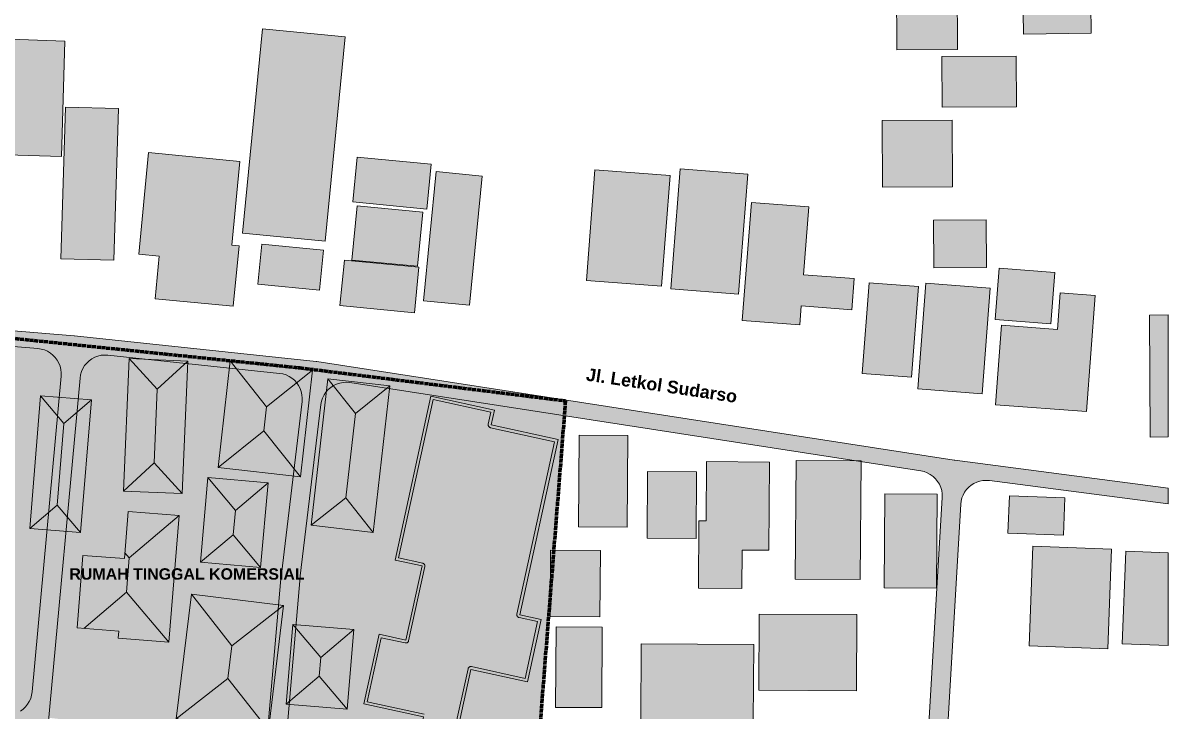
# Model space of a CAD drawing. Header units: metres. Extents: x 305909 to 307171, y 9156037 to 9156671.
# Drawn here: x 306959.1 to 307140, y 9156396.3 to 9156505.1 of the extents above; entities that cross this region are included whole.
import ezdxf
from ezdxf.enums import TextEntityAlignment as Align

# ---------------------------------------------------------------- set-up
doc = ezdxf.new("R2010")
doc.units = ezdxf.units.M
doc.linetypes.add('DASHED2', pattern=[0.762, 0.635, -0.127])
for name, color, linetype, lineweight, true_color in [('B-BANGUNAN_CAMPURAN', 7, 'Continuous', 13, 0xe2a0be), ('B-BAYANGAN', 7, 'Continuous', 0, 0x76786c), ('B-DELINEASI', 7, 'DASHED2', 70, 0xc800c8), ('J-PERKERASAN_JALAN', 7, 'Continuous', 9, 0x989896), ('K-BANGUNAN_LUAR_TAPAK', 7, 'Continuous', 9, 0xdedede), ('T-LABEL_JALAN', 7, 'Continuous', 0, 0x282828), ('T-LABEL_ZONA', 7, 'Continuous', 0, 0x3c3c3c), ('Z-C', 7, 'Continuous', 0, 0xf6e2ee), ('Z-R', 7, 'Continuous', 0, 0xfaf4e6)]:
    doc.layers.add(name, color=color, linetype=linetype, lineweight=lineweight, true_color=true_color)
doc.styles.add('ARIALB', font='arialbd.ttf')

msp = doc.modelspace()

# ---------------------------------------------------------------- hatches: boundary and pattern name
at = {"layer": 'B-BANGUNAN_CAMPURAN', "true_color": 0xc67a9c}
h = msp.add_hatch(color=233, dxfattribs=at)
h.dxf.hatch_style = 1
h.paths.add_polyline_path([(306975.86, 9156452.04), (306980.3, 9156447.21), (306979.8, 9156435.54), (306974.97, 9156431.11), (306974.97, 9156431.11), (306975.86, 9156452.04)])
at = {"layer": 'B-BANGUNAN_CAMPURAN', "true_color": 0xc5799b}
h = msp.add_hatch(color=233, dxfattribs=at)
h.dxf.hatch_style = 1
h.paths.add_polyline_path([(306980.3, 9156447.21), (306975.86, 9156452.04), (306985.13, 9156451.64), (306980.3, 9156447.21)])
at = {"layer": 'B-BANGUNAN_CAMPURAN', "true_color": 0x9d617b}
h = msp.add_hatch(color=235, dxfattribs=at)
h.dxf.hatch_style = 1
h.paths.add_polyline_path([(306979.8, 9156435.54), (306980.3, 9156447.21), (306985.13, 9156451.64), (306985.13, 9156451.64), (306984.23, 9156430.71), (306979.8, 9156435.54)])
at = {"layer": 'B-BANGUNAN_CAMPURAN', "true_color": 0xc87b9d}
h = msp.add_hatch(color=233, dxfattribs=at)
h.dxf.hatch_style = 1
h.paths.add_polyline_path([(306991.81, 9156451.67), (306991.81, 9156451.67), (306997.58, 9156444.43), (306997.14, 9156440.6), (306989.91, 9156434.84), (306991.81, 9156451.67)])
at = {"layer": 'B-BANGUNAN_CAMPURAN', "true_color": 0xc37899}
h = msp.add_hatch(color=233, dxfattribs=at)
h.dxf.hatch_style = 1
h.paths.add_polyline_path([(306997.58, 9156444.43), (306991.81, 9156451.67), (307004.81, 9156450.2), (307004.81, 9156450.2), (306997.58, 9156444.43)])
at = {"layer": 'B-BANGUNAN_CAMPURAN', "true_color": 0x9b607a}
h = msp.add_hatch(color=235, dxfattribs=at)
h.dxf.hatch_style = 1
h.paths.add_polyline_path([(306997.14, 9156440.6), (306997.58, 9156444.43), (307004.81, 9156450.2), (307002.91, 9156433.37), (306997.14, 9156440.6)])
at = {"layer": 'B-BANGUNAN_CAMPURAN', "true_color": 0xc87b9d}
h = msp.add_hatch(color=233, dxfattribs=at)
h.dxf.hatch_style = 1
h.paths.add_polyline_path([(307011.61, 9156443.38), (307010.09, 9156430.03), (307004.62, 9156425.69), (307007.27, 9156448.84), (307011.61, 9156443.38)])
at = {"layer": 'B-BANGUNAN_CAMPURAN', "true_color": 0xc37899}
h = msp.add_hatch(color=233, dxfattribs=at)
h.dxf.hatch_style = 1
h.paths.add_polyline_path([(307011.61, 9156443.38), (307007.27, 9156448.84), (307017.07, 9156447.72), (307011.61, 9156443.38)])
at = {"layer": 'B-BANGUNAN_CAMPURAN', "true_color": 0x9b607a}
h = msp.add_hatch(color=235, dxfattribs=at)
h.dxf.hatch_style = 1
h.paths.add_polyline_path([(307014.43, 9156424.57), (307010.09, 9156430.03), (307011.61, 9156443.38), (307017.07, 9156447.72), (307017.07, 9156447.72), (307014.43, 9156424.57)])
at = {"layer": 'B-BANGUNAN_CAMPURAN', "true_color": 0xc77b9d}
h = msp.add_hatch(color=233, dxfattribs=at)
h.dxf.hatch_style = 1
h.paths.add_polyline_path([(306965.54, 9156441.8), (306964.5, 9156428.88), (306960.15, 9156425.18), (306960.15, 9156425.18), (306961.84, 9156446.15), (306965.54, 9156441.8)])
at = {"layer": 'B-BANGUNAN_CAMPURAN', "true_color": 0xc4799a}
h = msp.add_hatch(color=233, dxfattribs=at)
h.dxf.hatch_style = 1
h.paths.add_polyline_path([(306965.54, 9156441.8), (306961.84, 9156446.15), (306961.84, 9156446.15), (306969.89, 9156445.5), (306965.54, 9156441.8)])
at = {"layer": 'B-BANGUNAN_CAMPURAN', "true_color": 0x9c607a}
h = msp.add_hatch(color=235, dxfattribs=at)
h.dxf.hatch_style = 1
h.paths.add_polyline_path([(306968.2, 9156424.53), (306964.5, 9156428.88), (306965.54, 9156441.8), (306969.89, 9156445.5), (306968.2, 9156424.53)])
at = {"layer": 'B-BANGUNAN_CAMPURAN', "true_color": 0xb26e8c}
h = msp.add_hatch(color=233, dxfattribs=at)
h.dxf.hatch_style = 1
h.paths.add_polyline_path([(307040.93, 9156410.81), (307038.77, 9156400.96), (307029.84, 9156402.92), (307027.62, 9156392.76), (307022.04, 9156393.98), (307022.35, 9156395.4), (307012.94, 9156397.46), (307015.35, 9156408.47), (307019.58, 9156407.54), (307022.14, 9156419.26), (307017.87, 9156420.19), (307023.54, 9156446.1), (307033.56, 9156443.91), (307033.04, 9156441.56), (307043.62, 9156439.24), (307037.56, 9156411.55), (307040.93, 9156410.81)])
at = {"layer": 'B-BANGUNAN_CAMPURAN', "true_color": 0xa0637e}
h = msp.add_hatch(color=225, dxfattribs=at)
h.dxf.hatch_style = 1
h.paths.add_polyline_path([(306997.14, 9156440.6), (307002.91, 9156433.37), (307002.91, 9156433.37), (306989.91, 9156434.84), (306997.14, 9156440.6)])
at = {"layer": 'B-BANGUNAN_CAMPURAN', "true_color": 0x9e627c}
h = msp.add_hatch(color=225, dxfattribs=at)
h.dxf.hatch_style = 1
h.paths.add_polyline_path([(306979.8, 9156435.54), (306984.23, 9156430.71), (306974.97, 9156431.11), (306979.8, 9156435.54)])
at = {"layer": 'B-BANGUNAN_CAMPURAN', "true_color": 0xc77b9d}
h = msp.add_hatch(color=233, dxfattribs=at)
h.dxf.hatch_style = 1
h.paths.add_polyline_path([(306988.3, 9156433.23), (306992.64, 9156428.04), (306992.3, 9156424.19), (306987.11, 9156419.85), (306988.3, 9156433.23)])
at = {"layer": 'B-BANGUNAN_CAMPURAN', "true_color": 0xc4799a}
h = msp.add_hatch(color=233, dxfattribs=at)
h.dxf.hatch_style = 1
h.paths.add_polyline_path([(306992.64, 9156428.04), (306988.3, 9156433.23), (306997.83, 9156432.38), (306997.83, 9156432.38), (306992.64, 9156428.04)])
at = {"layer": 'B-BANGUNAN_CAMPURAN', "true_color": 0x9c607a}
h = msp.add_hatch(color=235, dxfattribs=at)
h.dxf.hatch_style = 1
h.paths.add_polyline_path([(306992.3, 9156424.19), (306992.64, 9156428.04), (306997.83, 9156432.38), (306996.64, 9156419), (306992.3, 9156424.19)])
at = {"layer": 'B-BANGUNAN_CAMPURAN', "true_color": 0x9f627d}
h = msp.add_hatch(color=225, dxfattribs=at)
h.dxf.hatch_style = 1
h.paths.add_polyline_path([(306964.5, 9156428.88), (306968.2, 9156424.53), (306960.15, 9156425.18), (306964.5, 9156428.88)])
at = {"layer": 'B-BANGUNAN_CAMPURAN', "true_color": 0xa0637e}
h = msp.add_hatch(color=225, dxfattribs=at)
h.dxf.hatch_style = 1
h.paths.add_polyline_path([(307010.09, 9156430.03), (307014.43, 9156424.57), (307004.62, 9156425.69), (307004.62, 9156425.69), (307010.09, 9156430.03)])
at = {"layer": 'B-BANGUNAN_CAMPURAN', "true_color": 0xc67a9c}
h = msp.add_hatch(color=233, dxfattribs=at)
h.dxf.hatch_style = 1
h.paths.add_polyline_path([(306975.87, 9156420.53), (306975.2, 9156421.32), (306975.72, 9156427.88), (306983.74, 9156427.25), (306983.74, 9156427.25), (306975.87, 9156420.53)])
at = {"layer": 'B-BANGUNAN_CAMPURAN', "true_color": 0xa2647f}
h = msp.add_hatch(color=225, dxfattribs=at)
h.dxf.hatch_style = 1
h.paths.add_polyline_path([(306975.44, 9156415.11), (306975.87, 9156420.53), (306983.74, 9156427.25), (306982.15, 9156407.24), (306982.15, 9156407.24), (306975.44, 9156415.11)])
at = {"layer": 'B-BANGUNAN_CAMPURAN', "true_color": 0x9f627d}
h = msp.add_hatch(color=225, dxfattribs=at)
h.dxf.hatch_style = 1
h.paths.add_polyline_path([(306992.3, 9156424.19), (306996.64, 9156419), (306996.64, 9156419), (306987.11, 9156419.85), (306992.3, 9156424.19)])
at = {"layer": 'B-BANGUNAN_CAMPURAN', "true_color": 0xca7d9f}
h = msp.add_hatch(color=233, dxfattribs=at)
h.dxf.hatch_style = 1
h.paths.add_polyline_path([(306968.57, 9156420.94), (306975.13, 9156420.42), (306975.2, 9156421.32), (306975.87, 9156420.53), (306975.44, 9156415.11), (306968.72, 9156409.38), (306967.65, 9156409.47), (306968.57, 9156420.94)])
at = {"layer": 'B-BANGUNAN_CAMPURAN', "true_color": 0xa26480}
h = msp.add_hatch(color=225, dxfattribs=at)
h.dxf.hatch_style = 1
h.paths.add_polyline_path([(306975.44, 9156415.11), (306982.15, 9156407.24), (306974.14, 9156407.88), (306974.22, 9156408.94), (306968.72, 9156409.38), (306975.44, 9156415.11)])
at = {"layer": 'B-BANGUNAN_CAMPURAN', "true_color": 0xc87b9d}
h = msp.add_hatch(color=233, dxfattribs=at)
h.dxf.hatch_style = 1
h.paths.add_polyline_path([(306992.09, 9156406.64), (306991.47, 9156401.48), (306983.31, 9156395.08), (306985.69, 9156414.79), (306992.09, 9156406.64)])
at = {"layer": 'B-BANGUNAN_CAMPURAN', "true_color": 0xc37899}
h = msp.add_hatch(color=233, dxfattribs=at)
h.dxf.hatch_style = 1
h.paths.add_polyline_path([(306992.09, 9156406.64), (306985.69, 9156414.79), (307000.25, 9156413.04), (306992.09, 9156406.64)])
at = {"layer": 'B-BANGUNAN_CAMPURAN', "true_color": 0x9b607a}
h = msp.add_hatch(color=235, dxfattribs=at)
h.dxf.hatch_style = 1
h.paths.add_polyline_path([(306997.87, 9156393.32), (306997.87, 9156393.32), (306991.47, 9156401.48), (306992.09, 9156406.64), (307000.25, 9156413.04), (306997.87, 9156393.32)])
at = {"layer": 'B-BANGUNAN_CAMPURAN', "true_color": 0xc77b9d}
h = msp.add_hatch(color=233, dxfattribs=at)
h.dxf.hatch_style = 1
h.paths.add_polyline_path([(307001.7, 9156410.03), (307006.13, 9156404.81), (307005.89, 9156401.86), (307000.67, 9156397.43), (307000.67, 9156397.43), (307001.7, 9156410.03)])
at = {"layer": 'B-BANGUNAN_CAMPURAN', "true_color": 0xc4799a}
h = msp.add_hatch(color=233, dxfattribs=at)
h.dxf.hatch_style = 1
h.paths.add_polyline_path([(307006.13, 9156404.81), (307001.7, 9156410.03), (307011.36, 9156409.24), (307006.13, 9156404.81)])
at = {"layer": 'B-BANGUNAN_CAMPURAN', "true_color": 0x9c607a}
h = msp.add_hatch(color=235, dxfattribs=at)
h.dxf.hatch_style = 1
h.paths.add_polyline_path([(307005.89, 9156401.86), (307006.13, 9156404.81), (307011.36, 9156409.24), (307010.32, 9156396.63), (307005.89, 9156401.86)])
at = {"layer": 'B-BANGUNAN_CAMPURAN', "true_color": 0xa0637e}
h = msp.add_hatch(color=225, dxfattribs=at)
h.dxf.hatch_style = 1
h.paths.add_polyline_path([(306991.47, 9156401.48), (306997.87, 9156393.32), (306983.31, 9156395.08), (306983.31, 9156395.08), (306991.47, 9156401.48)])
at = {"layer": 'B-BANGUNAN_CAMPURAN', "true_color": 0x9f627d}
h = msp.add_hatch(color=225, dxfattribs=at)
h.dxf.hatch_style = 1
h.paths.add_polyline_path([(307005.89, 9156401.86), (307010.32, 9156396.63), (307010.32, 9156396.63), (307000.67, 9156397.43), (307005.89, 9156401.86)])
at = {"layer": 'B-BAYANGAN', "true_color": 0x76786c}
h = msp.add_hatch(color=8, dxfattribs=at)
h.dxf.hatch_style = 1
h.paths.add_polyline_path([(306986.03, 9156450.74), (306985.13, 9156429.81), (306975.87, 9156430.21), (306976.76, 9156451.14), (306986.03, 9156450.74)])
h = msp.add_hatch(color=8, dxfattribs=at)
h.dxf.hatch_style = 1
h.paths.add_polyline_path([(307005.71, 9156449.3), (307003.81, 9156432.47), (306990.81, 9156433.94), (306992.71, 9156450.77), (307005.71, 9156449.3)])
h = msp.add_hatch(color=8, dxfattribs=at)
h.dxf.hatch_style = 1
h.paths.add_polyline_path([(307017.97, 9156446.82), (307015.33, 9156423.67), (307005.52, 9156424.79), (307008.17, 9156447.94), (307017.97, 9156446.82)])
h = msp.add_hatch(color=8, dxfattribs=at)
h.dxf.hatch_style = 1
h.paths.add_polyline_path([(306970.79, 9156444.6), (306969.1, 9156423.63), (306961.05, 9156424.28), (306962.74, 9156445.25), (306970.79, 9156444.6)])
h = msp.add_hatch(color=8, dxfattribs=at)
h.dxf.hatch_style = 1
h.paths.add_polyline_path([(307041.83, 9156409.91), (307039.67, 9156400.06), (307030.74, 9156402.02), (307028.52, 9156391.86), (307022.94, 9156393.08), (307023.25, 9156394.5), (307013.84, 9156396.56), (307016.25, 9156407.57), (307020.48, 9156406.64), (307023.04, 9156418.36), (307018.77, 9156419.29), (307024.44, 9156445.2), (307034.46, 9156443.01), (307033.94, 9156440.66), (307044.52, 9156438.34), (307038.46, 9156410.65), (307041.83, 9156409.91)])
h = msp.add_hatch(color=8, dxfattribs=at)
h.dxf.hatch_style = 1
h.paths.add_polyline_path([(306998.73, 9156431.48), (306997.54, 9156418.1), (306988.01, 9156418.95), (306989.2, 9156432.33), (306998.73, 9156431.48)])
h = msp.add_hatch(color=8, dxfattribs=at)
h.dxf.hatch_style = 1
h.paths.add_polyline_path([(306984.64, 9156426.35), (306983.05, 9156406.34), (306975.04, 9156406.98), (306975.12, 9156408.04), (306968.55, 9156408.57), (306969.47, 9156420.04), (306976.03, 9156419.52), (306976.62, 9156426.98), (306984.64, 9156426.35)])
h = msp.add_hatch(color=8, dxfattribs=at)
h.dxf.hatch_style = 1
h.paths.add_polyline_path([(307001.15, 9156412.14), (306998.77, 9156392.42), (306984.21, 9156394.18), (306986.59, 9156413.89), (307001.15, 9156412.14)])
h = msp.add_hatch(color=8, dxfattribs=at)
h.dxf.hatch_style = 1
h.paths.add_polyline_path([(307012.26, 9156408.34), (307011.22, 9156395.73), (307001.57, 9156396.53), (307002.6, 9156409.13), (307012.26, 9156408.34)])
at = {"layer": 'J-PERKERASAN_JALAN', "true_color": 0x989896}
h = msp.add_hatch(color=252, dxfattribs=at)
h.dxf.hatch_style = 1
h.paths.add_polyline_path([(306891.36, 9156465.17), (306891.44, 9156464.68), (306891.59, 9156464.19), (306891.79, 9156463.74), (306892.05, 9156463.31), (306892.36, 9156462.91), (306892.72, 9156462.56), (306893.13, 9156462.26), (306893.56, 9156462.01), (306894.02, 9156461.81), (306894.51, 9156461.68), (306895.01, 9156461.6), (306967.19, 9156455.66), (306967.2, 9156455.66), (306967.25, 9156455.66), (306982.13, 9156454.07), (306982.13, 9156451.56), (306972.51, 9156452.58), (306971.98, 9156452.6), (306971.46, 9156452.56), (306970.94, 9156452.44), (306970.45, 9156452.25), (306969.98, 9156452.01), (306969.55, 9156451.7), (306969.17, 9156451.34), (306968.83, 9156450.93), (306968.55, 9156450.48), (306968.34, 9156450), (306968.19, 9156449.49), (306968.1, 9156448.97), (306963.02, 9156393.62), (306959.99, 9156362.59), (306959.97, 9156362.05), (306960.03, 9156361.51), (306960.16, 9156360.98), (306960.36, 9156360.48), (306960.62, 9156360.01), (306960.95, 9156359.58), (306961.33, 9156359.19), (306961.77, 9156358.86), (306962.24, 9156358.6), (306962.74, 9156358.4), (306963.27, 9156358.26), (306963.81, 9156358.21), (306982.13, 9156357.48), (306982.13, 9156354.48), (306963.38, 9156355.22), (306962.85, 9156355.21), (306962.33, 9156355.13), (306961.83, 9156354.98), (306961.35, 9156354.76), (306960.91, 9156354.49), (306960.5, 9156354.16), (306960.14, 9156353.78), (306959.83, 9156353.35), (306959.58, 9156352.89), (306959.4, 9156352.4), (306959.27, 9156351.89), (306959.22, 9156351.37), (306957.69, 9156309.89), (306957.69, 9156309.57), (306959.72, 9156261.68), (306959.72, 9156261.58), (306959.71, 9156261.4), (306959.69, 9156261.25), (306959.65, 9156261.1), (306959.59, 9156260.96), (306959.52, 9156260.82), (306959.42, 9156260.67), (306959.36, 9156260.59), (306958.76, 9156259.84), (306958.7, 9156259.77), (306958.59, 9156259.65), (306958.48, 9156259.56), (306958.37, 9156259.48), (306958.22, 9156259.4), (306958.14, 9156259.36), (306957.21, 9156258.94), (306957.12, 9156258.9), (306956.96, 9156258.85), (306956.82, 9156258.82), (306956.65, 9156258.79), (306956.55, 9156258.79), (306936.77, 9156258.19), (306936.24, 9156258.14), (306935.72, 9156258.02), (306935.23, 9156257.83), (306934.76, 9156257.58), (306934.33, 9156257.27), (306933.95, 9156256.9), (306933.61, 9156256.49), (306933.34, 9156256.04), (306933.13, 9156255.55), (306932.98, 9156255.04), (306932.9, 9156254.52), (306932.89, 9156253.99), (306935.22, 9156209.04), (306935.28, 9156208.54), (306935.4, 9156208.05), (306935.58, 9156207.58), (306935.82, 9156207.13), (306936.11, 9156206.72), (306936.46, 9156206.35), (306936.84, 9156206.03), (306937.27, 9156205.75), (306937.72, 9156205.54), (306938.2, 9156205.38), (306938.7, 9156205.28), (306939.2, 9156205.25), (306939.7, 9156205.28), (306954.99, 9156207.14), (306955.01, 9156207.15), (306967.83, 9156208.52), (306967.93, 9156208.53), (306974.74, 9156209.43), (306974.81, 9156209.44), (306974.84, 9156209.44), (306974.9, 9156209.45), (306981.98, 9156209.92), (306982.02, 9156209.92), (306982.04, 9156209.92), (306982.09, 9156209.92), (306982.13, 9156209.92), (306982.13, 9156206.92), (306982.08, 9156206.92), (306975.25, 9156206.46), (306974.99, 9156206.44), (306968.26, 9156205.55), (306968.25, 9156205.55), (306968.2, 9156205.54), (306955.38, 9156204.17), (306955.33, 9156204.16), (306934.27, 9156201.59), (306934.19, 9156201.58), (306908.98, 9156197.96), (306908.91, 9156197.95), (306908.87, 9156197.95), (306908.81, 9156197.94), (306880.13, 9156195.85), (306879.61, 9156195.78), (306879.11, 9156195.64), (306878.64, 9156195.44), (306878.19, 9156195.18), (306877.78, 9156194.86), (306877.41, 9156194.5), (306877.1, 9156194.08), (306876.84, 9156193.64), (306876.64, 9156193.16), (306876.5, 9156192.66), (306876.43, 9156192.14), (306876.75, 9156196.67), (306876.76, 9156196.86), (306876.81, 9156202.95), (306876.84, 9156202.44), (306876.93, 9156201.94), (306877.09, 9156201.46), (306877.3, 9156201), (306877.57, 9156200.57), (306877.9, 9156200.18), (306878.27, 9156199.83), (306878.68, 9156199.53), (306879.13, 9156199.29), (306879.6, 9156199.11), (306880.09, 9156198.98), (306880.6, 9156198.92), (306881.1, 9156198.93), (306908.43, 9156200.92), (306908.71, 9156200.95), (306928.85, 9156203.84), (306929.37, 9156203.95), (306929.88, 9156204.14), (306930.35, 9156204.38), (306930.79, 9156204.69), (306931.19, 9156205.06), (306931.53, 9156205.47), (306931.81, 9156205.93), (306932.03, 9156206.42), (306932.18, 9156206.94), (306932.26, 9156207.47), (306932.27, 9156208.01), (306929.73, 9156257.04), (306929.73, 9156257.14), (306929.74, 9156257.32), (306929.76, 9156257.47), (306929.8, 9156257.62), (306929.86, 9156257.76), (306929.92, 9156257.9), (306930.02, 9156258.05), (306930.08, 9156258.13), (306931.56, 9156260.01), (306931.62, 9156260.08), (306931.74, 9156260.21), (306931.85, 9156260.31), (306931.98, 9156260.39), (306932.11, 9156260.46), (306932.25, 9156260.52), (306932.41, 9156260.58), (306932.51, 9156260.6), (306934.98, 9156261.11), (306935.06, 9156261.13), (306935.23, 9156261.15), (306935.32, 9156261.15), (306952.67, 9156261.67), (306953.19, 9156261.72), (306953.7, 9156261.84), (306954.2, 9156262.03), (306954.66, 9156262.28), (306955.09, 9156262.58), (306955.47, 9156262.95), (306955.81, 9156263.35), (306956.08, 9156263.8), (306956.3, 9156264.29), (306956.45, 9156264.79), (306956.53, 9156265.31), (306956.54, 9156265.84), (306954.69, 9156309.62), (306954.69, 9156309.7), (306954.69, 9156309.74), (306954.69, 9156309.82), (306956.42, 9156356.96), (306956.43, 9156357.02), (306956.43, 9156357.05), (306956.43, 9156357.11), (306959.49, 9156388.38), (306959.51, 9156388.9), (306959.46, 9156389.43), (306959.34, 9156389.94), (306959.15, 9156390.43), (306958.9, 9156390.89), (306958.59, 9156391.32), (306958.23, 9156391.7), (306957.82, 9156392.03), (306957.38, 9156392.31), (306956.9, 9156392.52), (306956.39, 9156392.67), (306955.87, 9156392.75), (306888.34, 9156398.82), (306887.81, 9156398.84), (306887.28, 9156398.78), (306886.76, 9156398.65), (306886.27, 9156398.45), (306885.8, 9156398.2), (306885.38, 9156397.88), (306885, 9156397.51), (306884.67, 9156397.09), (306884.4, 9156396.63), (306884.2, 9156396.14), (306884.06, 9156395.63), (306883.99, 9156395.1), (306884.35, 9156400.69), (306884.99, 9156406.25), (306884.96, 9156405.72), (306885.01, 9156405.19), (306885.12, 9156404.67), (306885.31, 9156404.17), (306885.55, 9156403.7), (306885.86, 9156403.27), (306886.22, 9156402.88), (306886.64, 9156402.54), (306887.09, 9156402.26), (306887.57, 9156402.05), (306888.08, 9156401.89), (306888.61, 9156401.81), (306956.19, 9156395.73), (306956.72, 9156395.72), (306957.24, 9156395.78), (306957.74, 9156395.9), (306958.23, 9156396.09), (306958.69, 9156396.34), (306959.11, 9156396.65), (306959.49, 9156397.01), (306959.82, 9156397.41), (306960.09, 9156397.86), (306960.31, 9156398.34), (306960.45, 9156398.84), (306960.54, 9156399.35), (306965.12, 9156449.27), (306965.13, 9156449.8), (306965.08, 9156450.32), (306964.95, 9156450.83), (306964.76, 9156451.32), (306964.51, 9156451.79), (306964.2, 9156452.21), (306963.83, 9156452.59), (306963.42, 9156452.92), (306962.97, 9156453.19), (306962.49, 9156453.4), (306961.98, 9156453.55), (306961.46, 9156453.62), (306894.95, 9156459.1), (306894.43, 9156459.11), (306893.93, 9156459.05), (306893.43, 9156458.93), (306892.95, 9156458.75), (306892.5, 9156458.51), (306892.08, 9156458.21), (306891.71, 9156457.86), (306891.38, 9156457.46), (306891.11, 9156457.03), (306890.89, 9156456.56), (306890.74, 9156456.07), (306890.64, 9156455.57), (306891.22, 9156460.57), (306891.24, 9156460.85), (306891.34, 9156465.67), (306891.36, 9156465.17)])
h = msp.add_hatch(color=252, dxfattribs=at)
h.dxf.hatch_style = 1
h.paths.add_polyline_path([(306982.13, 9156454.07), (307005.41, 9156451.6), (307005.46, 9156451.6), (307005.47, 9156451.59), (307005.52, 9156451.59), (307106.21, 9156436), (307106.31, 9156435.99), (307140, 9156431.58), (307140, 9156429.06), (307111.76, 9156432.76), (307111.26, 9156432.79), (307110.75, 9156432.76), (307110.26, 9156432.67), (307109.78, 9156432.51), (307109.32, 9156432.3), (307108.89, 9156432.03), (307108.5, 9156431.71), (307108.16, 9156431.34), (307107.86, 9156430.93), (307107.62, 9156430.48), (307107.44, 9156430.01), (307107.31, 9156429.53), (307107.25, 9156429.02), (307104.47, 9156381.57), (307104.48, 9156381.05), (307104.55, 9156380.54), (307104.69, 9156380.04), (307104.89, 9156379.56), (307105.15, 9156379.11), (307105.47, 9156378.69), (307105.84, 9156378.33), (307106.25, 9156378.01), (307106.7, 9156377.75), (307107.19, 9156377.55), (307107.69, 9156377.42), (307108.2, 9156377.35), (307108.73, 9156377.35), (307109.32, 9156377.39), (307109.43, 9156377.39), (307109.46, 9156377.39), (307109.57, 9156377.39), (307134.9, 9156376.15), (307140, 9156375.9), (307140, 9156373.4), (307134.79, 9156373.65), (307134.78, 9156373.65), (307110.35, 9156374.85), (307109.84, 9156374.84), (307109.34, 9156374.77), (307108.85, 9156374.64), (307108.39, 9156374.44), (307107.95, 9156374.19), (307107.22, 9156373.71), (307107.14, 9156373.66), (307107.12, 9156373.65), (307107.03, 9156373.6), (307106.79, 9156373.47), (307106.72, 9156373.44), (307106.59, 9156373.38), (307106.48, 9156373.35), (307106.33, 9156373.32), (307106.26, 9156373.31), (307106.02, 9156373.29), (307105.94, 9156373.28), (307105.75, 9156373.28), (307105.66, 9156373.29), (307103.38, 9156373.52), (307103.31, 9156373.53), (307103.18, 9156373.56), (307103.07, 9156373.59), (307102.96, 9156373.63), (307102.84, 9156373.69), (307102.78, 9156373.73), (307102.39, 9156373.97), (307102.32, 9156374.01), (307102.21, 9156374.1), (307102.12, 9156374.17), (307102.04, 9156374.26), (307101.96, 9156374.37), (307101.92, 9156374.44), (307101.75, 9156374.7), (307101.71, 9156374.77), (307101.65, 9156374.89), (307101.6, 9156375.03), (307101.58, 9156375.1), (307101.5, 9156375.36), (307101.48, 9156375.47), (307101.27, 9156376.05), (307101.17, 9156376.3), (307101.17, 9156376.42), (307104.31, 9156430.11), (307104.3, 9156430.64), (307104.23, 9156431.17), (307104.08, 9156431.69), (307103.87, 9156432.18), (307103.59, 9156432.64), (307103.25, 9156433.06), (307102.86, 9156433.42), (307102.43, 9156433.74), (307101.95, 9156433.99), (307101.45, 9156434.18), (307100.93, 9156434.29), (307010.73, 9156448.25), (307010.2, 9156448.3), (307009.66, 9156448.27), (307009.14, 9156448.18), (307008.63, 9156448.01), (307008.15, 9156447.78), (307007.7, 9156447.49), (307007.3, 9156447.13), (307006.94, 9156446.73), (307006.65, 9156446.29), (307006.41, 9156445.81), (307006.25, 9156445.3), (307006.15, 9156444.77), (307002.9, 9156417.68), (307002.88, 9156417.55), (307000.65, 9156391.77), (307000.64, 9156391.3), (307000.66, 9156390.7), (307000.71, 9156390.22), (307000.81, 9156389.75), (307000.96, 9156389.21), (307001.15, 9156388.68), (307002.87, 9156384.78), (307002.9, 9156384.7), (307002.95, 9156384.54), (307002.98, 9156384.41), (307003.01, 9156384.25), (307003.01, 9156384.16), (307003.25, 9156379.09), (307003.25, 9156379.02), (307003.25, 9156378.79), (307003.25, 9156378.72), (307002.59, 9156355.22), (307002.59, 9156355.18), (307002.48, 9156348.44), (307002.5, 9156347.93), (307002.59, 9156347.42), (307002.75, 9156346.93), (307002.96, 9156346.46), (307003.24, 9156346.02), (307003.57, 9156345.62), (307003.95, 9156345.27), (307004.37, 9156344.97), (307004.83, 9156344.73), (307005.31, 9156344.55), (307005.81, 9156344.43), (307006.33, 9156344.38), (307016.31, 9156344.01), (307016.44, 9156344), (307016.44, 9156343.88), (307016.34, 9156341.14), (307016.33, 9156341.02), (307016.21, 9156341.01), (307006.43, 9156341.37), (307005.91, 9156341.36), (307005.38, 9156341.27), (307004.88, 9156341.12), (307004.39, 9156340.9), (307003.94, 9156340.62), (307003.54, 9156340.28), (307003.18, 9156339.89), (307002.87, 9156339.46), (307002.63, 9156338.99), (307002.45, 9156338.49), (307002.33, 9156337.97), (307002.29, 9156337.44), (307002.15, 9156329.47), (307002.15, 9156329.39), (307002.2, 9156307.18), (307002.2, 9156307.16), (307002.2, 9156307.12), (307002.14, 9156304.4), (307002.14, 9156304.32), (307002.13, 9156304.17), (307002.11, 9156304.09), (307001.77, 9156302.11), (306994.18, 9156259.57), (306994.12, 9156259.04), (306993.94, 9156255.01), (306993.97, 9156254.36), (306994.52, 9156249.7), (306994.54, 9156249.53), (306998.25, 9156226.6), (306998.36, 9156226.11), (306998.53, 9156225.63), (306998.76, 9156225.18), (306999.05, 9156224.77), (306999.38, 9156224.39), (306999.76, 9156224.06), (307000.18, 9156223.78), (307000.63, 9156223.55), (307001.1, 9156223.39), (307001.6, 9156223.28), (307002.1, 9156223.24), (307002.6, 9156223.25), (307088.03, 9156231.98), (307088.16, 9156231.99), (307090.36, 9156232.29), (307090.5, 9156232.31), (307092.02, 9156232.57), (307092.54, 9156232.69), (307093.05, 9156232.89), (307103.09, 9156237.59), (307103.21, 9156237.64), (307103.27, 9156237.66), (307103.39, 9156237.7), (307106.69, 9156238.77), (307106.78, 9156238.79), (307106.96, 9156238.83), (307107.05, 9156238.85), (307110.82, 9156239.32), (307110.86, 9156239.32), (307110.89, 9156239.32), (307110.93, 9156239.33), (307140, 9156241.75), (307140, 9156238.74), (307111.27, 9156236.35), (307111.1, 9156236.33), (307107.89, 9156235.93), (307107.16, 9156235.77), (307104.58, 9156234.93), (307104.11, 9156234.75), (307093.68, 9156229.87), (307093.6, 9156229.84), (307093.45, 9156229.78), (307093.3, 9156229.74), (307093.21, 9156229.72), (307090.92, 9156229.34), (307090.89, 9156229.33), (307090.87, 9156229.33), (307090.84, 9156229.33), (307088.49, 9156229.01), (307088.46, 9156229.01), (307088.44, 9156229.01), (307088.41, 9156229), (307003.27, 9156220.31), (307002.75, 9156220.22), (307002.25, 9156220.06), (307001.77, 9156219.84), (307001.33, 9156219.56), (307000.92, 9156219.23), (307000.57, 9156218.84), (307000.26, 9156218.41), (307000.02, 9156217.94), (306999.84, 9156217.45), (306999.73, 9156216.93), (306999.68, 9156216.41), (306999.7, 9156215.88), (306999.9, 9156214.17), (306999.98, 9156213.67), (307000.14, 9156213.19), (307000.35, 9156212.73), (307000.61, 9156212.3), (307000.93, 9156211.9), (307001.3, 9156211.55), (307001.71, 9156211.25), (307002.15, 9156211.01), (307002.62, 9156210.82), (307003.11, 9156210.69), (307003.62, 9156210.63), (307004.12, 9156210.63), (307011.62, 9156211.1), (307011.66, 9156211.1), (307031.53, 9156212.6), (307031.68, 9156212.61), (307077.24, 9156217.71), (307077.3, 9156217.72), (307100.8, 9156220.74), (307100.92, 9156220.75), (307100.94, 9156220.62), (307101.29, 9156217.91), (307101.3, 9156217.79), (307101.18, 9156217.76), (307077.65, 9156214.74), (307077.63, 9156214.74), (307031.93, 9156209.62), (307031.89, 9156209.62), (307031.87, 9156209.62), (307031.84, 9156209.61), (307011.86, 9156208.11), (307011.85, 9156208.11), (306999.17, 9156207.31), (306998.94, 9156207.3), (306982.25, 9156206.92), (306982.13, 9156206.92), (306982.13, 9156209.92), (306992.94, 9156210.16), (306993.45, 9156210.21), (306993.95, 9156210.32), (306994.43, 9156210.49), (306994.89, 9156210.72), (306995.31, 9156211), (306995.69, 9156211.34), (306996.03, 9156211.73), (306996.31, 9156212.15), (306996.54, 9156212.61), (306996.71, 9156213.09), (306996.81, 9156213.59), (306996.85, 9156214.1), (306996.83, 9156214.61), (306996.12, 9156220.94), (306996.09, 9156221.13), (306991.57, 9156249.15), (306991.56, 9156249.19), (306991.56, 9156249.21), (306991.55, 9156249.25), (306990.94, 9156254.41), (306990.93, 9156254.49), (306990.93, 9156254.65), (306990.93, 9156254.73), (306991.14, 9156259.47), (306991.15, 9156259.6), (306991.15, 9156259.67), (306991.17, 9156259.8), (306998.81, 9156302.62), (306998.81, 9156302.63), (306999.09, 9156304.23), (306999.15, 9156304.84), (306999.2, 9156307.13), (306999.2, 9156307.22), (306999.15, 9156329.42), (306999.15, 9156329.45), (306999.38, 9156343.1), (306999.5, 9156349.88), (306999.47, 9156350.4), (306999.38, 9156350.9), (306999.23, 9156351.4), (306999.01, 9156351.86), (306998.74, 9156352.3), (306998.41, 9156352.7), (306998.03, 9156353.05), (306997.61, 9156353.35), (306997.15, 9156353.59), (306996.67, 9156353.77), (306996.17, 9156353.89), (306995.66, 9156353.95), (306982.13, 9156354.48), (306982.13, 9156357.48), (306995.59, 9156356.95), (306996.12, 9156356.96), (306996.64, 9156357.05), (306997.14, 9156357.2), (306997.62, 9156357.41), (306998.07, 9156357.69), (306998.48, 9156358.03), (306998.84, 9156358.41), (306999.15, 9156358.84), (306999.39, 9156359.3), (306999.58, 9156359.8), (306999.7, 9156360.31), (306999.75, 9156360.84), (307000.25, 9156378.73), (307000.25, 9156379.03), (307000.06, 9156383.04), (307000.01, 9156383.53), (306999.9, 9156384.01), (306999.73, 9156384.47), (306998.28, 9156387.76), (306998.22, 9156387.89), (306998.2, 9156387.96), (306998.16, 9156388.09), (306997.75, 9156389.52), (306997.73, 9156389.64), (306997.69, 9156389.88), (306997.68, 9156390), (306997.63, 9156391.47), (306997.63, 9156391.59), (306997.64, 9156391.65), (306997.64, 9156391.77), (306999.9, 9156417.88), (306999.91, 9156417.91), (306999.91, 9156417.93), (306999.91, 9156417.96), (307003.18, 9156445.25), (307003.21, 9156445.77), (307003.17, 9156446.3), (307003.06, 9156446.82), (307002.88, 9156447.31), (307002.64, 9156447.78), (307002.34, 9156448.22), (307001.98, 9156448.61), (307001.58, 9156448.95), (307001.13, 9156449.23), (307000.66, 9156449.45), (307000.15, 9156449.61), (306999.63, 9156449.7), (306982.13, 9156451.56), (306982.13, 9156454.07)])
at = {"layer": 'K-BANGUNAN_LUAR_TAPAK', "true_color": 0xe8e8e6}
h = msp.add_hatch(color=254, dxfattribs=at)
h.dxf.hatch_style = 1
h.paths.add_polyline_path([(307127.68, 9156517.12), (307127.87, 9156503.49), (307117.13, 9156503.33), (307116.93, 9156516.98), (307127.68, 9156517.12)])
h = msp.add_hatch(color=254, dxfattribs=at)
h.dxf.hatch_style = 1
h.paths.add_polyline_path([(307106.67, 9156511.07), (307106.71, 9156500.9), (307097.16, 9156500.86), (307097.11, 9156511.02), (307106.67, 9156511.07)])
h = msp.add_hatch(color=254, dxfattribs=at)
h.dxf.hatch_style = 1
h.paths.add_polyline_path([(307009.98, 9156502.87), (307006.81, 9156470.61), (306993.77, 9156471.87), (306996.93, 9156504.13), (307009.98, 9156502.87)])
h = msp.add_hatch(color=254, dxfattribs=at)
h.dxf.hatch_style = 1
h.paths.add_polyline_path([(306965.71, 9156502.23), (306965.16, 9156484), (306956.54, 9156484.26), (306957.09, 9156502.5), (306965.71, 9156502.23)])
h = msp.add_hatch(color=254, dxfattribs=at)
h.dxf.hatch_style = 1
h.paths.add_polyline_path([(307115.98, 9156499.82), (307116.03, 9156491.83), (307104.3, 9156491.77), (307104.25, 9156499.76), (307115.98, 9156499.82)])
h = msp.add_hatch(color=254, dxfattribs=at)
h.dxf.hatch_style = 1
h.paths.add_polyline_path([(306974.16, 9156491.55), (306973.43, 9156467.57), (306965.06, 9156467.82), (306965.79, 9156491.79), (306974.16, 9156491.55)])
h = msp.add_hatch(color=254, dxfattribs=at)
h.dxf.hatch_style = 1
h.paths.add_polyline_path([(307105.89, 9156489.73), (307105.95, 9156479.19), (307094.89, 9156479.13), (307094.84, 9156489.67), (307105.89, 9156489.73)])
h = msp.add_hatch(color=254, dxfattribs=at)
h.dxf.hatch_style = 1
h.paths.add_polyline_path([(306993.35, 9156483.2), (306992.06, 9156469.99), (306993.22, 9156469.87), (306992.29, 9156460.3), (306979.95, 9156461.49), (306980.61, 9156468.24), (306977.37, 9156468.56), (306978.94, 9156484.6), (306993.35, 9156483.2)])
h = msp.add_hatch(color=254, dxfattribs=at)
h.dxf.hatch_style = 1
h.paths.add_polyline_path([(307023.58, 9156482.75), (307022.88, 9156475.66), (307011.18, 9156476.79), (307011.88, 9156483.88), (307023.58, 9156482.75)])
h = msp.add_hatch(color=254, dxfattribs=at)
h.dxf.hatch_style = 1
h.paths.add_polyline_path([(307031.62, 9156480.89), (307029.62, 9156460.47), (307022.38, 9156461.18), (307024.37, 9156481.59), (307031.62, 9156480.89)])
h = msp.add_hatch(color=254, dxfattribs=at)
h.dxf.hatch_style = 1
h.paths.add_polyline_path([(307061.33, 9156480.98), (307059.97, 9156463.48), (307048.1, 9156464.39), (307049.45, 9156481.88), (307061.33, 9156480.98)])
h = msp.add_hatch(color=254, dxfattribs=at)
h.dxf.hatch_style = 1
h.paths.add_polyline_path([(307073.61, 9156481.2), (307072.14, 9156462.23), (307061.42, 9156463.04), (307062.89, 9156482.02), (307073.61, 9156481.2)])
h = msp.add_hatch(color=254, dxfattribs=at)
h.dxf.hatch_style = 1
h.paths.add_polyline_path([(307022.24, 9156475.18), (307021.4, 9156466.62), (307011.06, 9156467.62), (307011.91, 9156476.17), (307022.24, 9156475.18)])
h = msp.add_hatch(color=254, dxfattribs=at)
h.dxf.hatch_style = 1
h.paths.add_polyline_path([(307090.41, 9156464.68), (307090.04, 9156459.76), (307082.04, 9156460.37), (307081.81, 9156457.38), (307072.73, 9156458.07), (307074.17, 9156476.71), (307083.25, 9156476.02), (307082.42, 9156465.29), (307090.41, 9156464.68)])
h = msp.add_hatch(color=254, dxfattribs=at)
h.dxf.hatch_style = 1
h.paths.add_polyline_path([(307111.27, 9156473.96), (307111.3, 9156466.42), (307102.98, 9156466.39), (307102.95, 9156473.91), (307111.27, 9156473.96)])
h = msp.add_hatch(color=254, dxfattribs=at)
h.dxf.hatch_style = 1
h.paths.add_polyline_path([(307006.56, 9156469.16), (307005.95, 9156462.85), (306996.21, 9156463.79), (306996.84, 9156470.1), (307006.56, 9156469.16)])
h = msp.add_hatch(color=254, dxfattribs=at)
h.dxf.hatch_style = 1
h.paths.add_polyline_path([(307021.62, 9156466.48), (307020.92, 9156459.29), (307009.15, 9156460.42), (307009.86, 9156467.62), (307021.62, 9156466.48)])
h = msp.add_hatch(color=254, dxfattribs=at)
h.dxf.hatch_style = 1
h.paths.add_polyline_path([(307122.09, 9156465.67), (307121.46, 9156457.54), (307112.66, 9156458.2), (307113.29, 9156466.34), (307122.09, 9156465.67)])
h = msp.add_hatch(color=254, dxfattribs=at)
h.dxf.hatch_style = 1
h.paths.add_polyline_path([(307100.55, 9156463.41), (307099.45, 9156449.08), (307091.66, 9156449.68), (307092.77, 9156464), (307100.55, 9156463.41)])
h = msp.add_hatch(color=254, dxfattribs=at)
h.dxf.hatch_style = 1
h.paths.add_polyline_path([(307111.9, 9156463.18), (307110.63, 9156446.49), (307100.47, 9156447.27), (307101.75, 9156463.94), (307111.9, 9156463.18)])
h = msp.add_hatch(color=254, dxfattribs=at)
h.dxf.hatch_style = 1
h.paths.add_polyline_path([(307122.94, 9156462.42), (307128.49, 9156462.01), (307127.12, 9156443.67), (307112.75, 9156444.73), (307113.68, 9156457.31), (307122.52, 9156456.66), (307122.94, 9156462.42)])
h = msp.add_hatch(color=254, dxfattribs=at)
h.dxf.hatch_style = 1
h.paths.add_polyline_path([(307140, 9156458.93), (307140, 9156439.65), (307137.16, 9156439.64), (307137.07, 9156458.92), (307140, 9156458.93)])
h = msp.add_hatch(color=254, dxfattribs=at)
h.dxf.hatch_style = 1
h.paths.add_polyline_path([(307054.65, 9156439.88), (307054.56, 9156425.42), (307046.85, 9156425.46), (307046.95, 9156439.94), (307054.65, 9156439.88)])
h = msp.add_hatch(color=254, dxfattribs=at)
h.dxf.hatch_style = 1
h.paths.add_polyline_path([(307091.49, 9156435.88), (307091.37, 9156417.1), (307081.09, 9156417.17), (307081.23, 9156435.95), (307091.49, 9156435.88)])
h = msp.add_hatch(color=254, dxfattribs=at)
h.dxf.hatch_style = 1
h.paths.add_polyline_path([(307065.51, 9156434.12), (307065.44, 9156423.61), (307057.71, 9156423.67), (307057.77, 9156434.18), (307065.51, 9156434.12)])
h = msp.add_hatch(color=254, dxfattribs=at)
h.dxf.hatch_style = 1
h.paths.add_polyline_path([(307077.01, 9156435.68), (307076.92, 9156421.76), (307072.69, 9156421.78), (307072.65, 9156415.71), (307065.79, 9156415.75), (307065.87, 9156426.41), (307067.03, 9156426.41), (307067.09, 9156435.75), (307077.01, 9156435.68)])
h = msp.add_hatch(color=254, dxfattribs=at)
h.dxf.hatch_style = 1
h.paths.add_polyline_path([(307103.53, 9156430.59), (307103.43, 9156415.76), (307095.13, 9156415.81), (307095.23, 9156430.65), (307103.53, 9156430.59)])
h = msp.add_hatch(color=254, dxfattribs=at)
h.dxf.hatch_style = 1
h.paths.add_polyline_path([(307123.67, 9156430.03), (307123.45, 9156424.15), (307114.69, 9156424.46), (307114.92, 9156430.36), (307123.67, 9156430.03)])
h = msp.add_hatch(color=254, dxfattribs=at)
h.dxf.hatch_style = 1
h.paths.add_polyline_path([(307050.32, 9156421.7), (307050.24, 9156411.21), (307042.36, 9156411.26), (307042.43, 9156421.76), (307050.32, 9156421.7)])
h = msp.add_hatch(color=254, dxfattribs=at)
h.dxf.hatch_style = 1
h.paths.add_polyline_path([(307131.07, 9156421.9), (307130.48, 9156406.17), (307118.05, 9156406.63), (307118.65, 9156422.37), (307131.07, 9156421.9)])
h = msp.add_hatch(color=254, dxfattribs=at)
h.dxf.hatch_style = 1
h.paths.add_polyline_path([(307140, 9156421.36), (307140, 9156406.69), (307132.75, 9156406.96), (307133.3, 9156421.61), (307140, 9156421.36)])
h = msp.add_hatch(color=254, dxfattribs=at)
h.dxf.hatch_style = 1
h.paths.add_polyline_path([(307090.85, 9156411.57), (307090.77, 9156399.54), (307075.32, 9156399.64), (307075.4, 9156411.67), (307090.85, 9156411.57)])
h = msp.add_hatch(color=254, dxfattribs=at)
h.dxf.hatch_style = 1
h.paths.add_polyline_path([(307050.61, 9156409.58), (307050.53, 9156396.88), (307043.21, 9156396.92), (307043.3, 9156409.63), (307050.61, 9156409.58)])
h = msp.add_hatch(color=254, dxfattribs=at)
h.dxf.hatch_style = 1
h.paths.add_polyline_path([(307074.53, 9156406.85), (307074.43, 9156394.62), (307056.69, 9156394.74), (307056.77, 9156406.97), (307074.53, 9156406.85)])
at = {"layer": 'Z-C', "true_color": 0xe9e0e2}
h = msp.add_hatch(color=254, dxfattribs=at)
h.dxf.hatch_style = 1
h.paths.add_polyline_path([(307039.94, 9156381.48), (307002.08, 9156391.76), (306965.89, 9156394.96), (306919.29, 9156400.09), (306872.7, 9156405.23), (306875.5, 9156452.99), (306875.5, 9156453.03), (306875.79, 9156457.91), (306875.9, 9156459.73), (306889.22, 9156453.57), (306991.36, 9156445.15), (307011.05, 9156442.29), (307044.16, 9156437.07), (307042.44, 9156415.11), (307040.22, 9156386.79), (307039.94, 9156381.48)])
at = {"layer": 'Z-R', "true_color": 0xe2eacc}
h = msp.add_hatch(color=254, dxfattribs=at)
h.dxf.hatch_style = 1
h.paths.add_polyline_path([(306927.87, 9156458.28), (307002.84, 9156450.56), (307002.84, 9156450.56), (307044.69, 9156443.81), (307044.16, 9156437.07), (307011.05, 9156442.29), (306991.36, 9156445.15), (306889.22, 9156453.57), (306875.9, 9156459.73), (306875.79, 9156457.91), (306812.82, 9156460.6), (306780.83, 9156466.64), (306781.81, 9156471.97), (306884.85, 9156462.66), (306888.87, 9156462.3), (306927.87, 9156458.28)])

# ---------------------------------------------------------------- linework, layer by layer
at = {"layer": 'B-BANGUNAN_CAMPURAN', "color": 247, "lineweight": 9, "true_color": 0x613c4d}
for p, q in [((306975.86, 9156452.04), (306980.3, 9156447.21)), ((306985.13, 9156451.64), (306980.3, 9156447.21)), ((306991.81, 9156451.67), (306997.58, 9156444.43)), ((307004.81, 9156450.2), (306997.58, 9156444.43)), ((307007.27, 9156448.84), (307011.61, 9156443.38)), ((306980.3, 9156447.21), (306979.8, 9156435.54)), ((307017.07, 9156447.72), (307011.61, 9156443.38)), ((306961.84, 9156446.15), (306965.54, 9156441.8)), ((306969.89, 9156445.5), (306965.54, 9156441.8)), ((306997.14, 9156440.6), (306997.58, 9156444.43)), ((307010.09, 9156430.03), (307011.61, 9156443.38)), ((306965.54, 9156441.8), (306964.5, 9156428.88)), ((306989.91, 9156434.84), (306997.14, 9156440.6)), ((307002.91, 9156433.37), (306997.14, 9156440.6)), ((306974.97, 9156431.11), (306979.8, 9156435.54)), ((306984.23, 9156430.71), (306979.8, 9156435.54)), ((306988.3, 9156433.23), (306992.64, 9156428.04)), ((306997.83, 9156432.38), (306992.64, 9156428.04)), ((306960.15, 9156425.18), (306964.5, 9156428.88)), ((306968.2, 9156424.53), (306964.5, 9156428.88)), ((307004.62, 9156425.69), (307010.09, 9156430.03)), ((307014.43, 9156424.57), (307010.09, 9156430.03)), ((306983.74, 9156427.25), (306975.87, 9156420.53)), ((306992.3, 9156424.19), (306992.64, 9156428.04)), ((306987.11, 9156419.85), (306992.3, 9156424.19)), ((306996.64, 9156419), (306992.3, 9156424.19)), ((306975.2, 9156421.32), (306975.87, 9156420.53)), ((306975.87, 9156420.53), (306975.44, 9156415.11)), ((306968.72, 9156409.38), (306975.44, 9156415.11)), ((306982.15, 9156407.24), (306975.44, 9156415.11)), ((306985.69, 9156414.79), (306992.09, 9156406.64)), ((307000.25, 9156413.04), (306992.09, 9156406.64)), ((307001.7, 9156410.03), (307006.13, 9156404.81)), ((307011.36, 9156409.24), (307006.13, 9156404.81)), ((306992.09, 9156406.64), (306991.47, 9156401.48)), ((307006.13, 9156404.81), (307005.89, 9156401.86)), ((306983.31, 9156395.08), (306991.47, 9156401.48)), ((306997.87, 9156393.32), (306991.47, 9156401.48)), ((307000.67, 9156397.43), (307005.89, 9156401.86)), ((307010.32, 9156396.63), (307005.89, 9156401.86))]:
    msp.add_line(p, q, dxfattribs=at)
at = {"layer": 'B-BANGUNAN_CAMPURAN', "color": 247, "lineweight": 13, "true_color": 0x613c4d}
for points in [[(306985.13, 9156451.64), (306984.23, 9156430.71), (306974.97, 9156431.11), (306975.86, 9156452.04), (306985.13, 9156451.64)], [(307004.81, 9156450.2), (307002.91, 9156433.37), (306989.91, 9156434.84), (306991.81, 9156451.67), (307004.81, 9156450.2)], [(307017.07, 9156447.72), (307014.43, 9156424.57), (307004.62, 9156425.69), (307007.27, 9156448.84), (307017.07, 9156447.72)], [(306969.89, 9156445.5), (306968.2, 9156424.53), (306960.15, 9156425.18), (306961.84, 9156446.15), (306969.89, 9156445.5)], [(307040.93, 9156410.81), (307038.77, 9156400.96), (307029.84, 9156402.92), (307027.62, 9156392.76), (307022.04, 9156393.98), (307022.35, 9156395.4), (307012.94, 9156397.46), (307015.35, 9156408.47), (307019.58, 9156407.54), (307022.14, 9156419.26), (307017.87, 9156420.19), (307023.54, 9156446.1), (307033.56, 9156443.91), (307033.04, 9156441.56), (307043.62, 9156439.24), (307037.56, 9156411.55), (307040.93, 9156410.81)], [(306997.83, 9156432.38), (306996.64, 9156419), (306987.11, 9156419.85), (306988.3, 9156433.23), (306997.83, 9156432.38)], [(306983.74, 9156427.25), (306982.15, 9156407.24), (306974.14, 9156407.88), (306974.22, 9156408.94), (306967.65, 9156409.47), (306968.57, 9156420.94), (306975.13, 9156420.42), (306975.72, 9156427.88), (306983.74, 9156427.25)], [(307000.25, 9156413.04), (306997.87, 9156393.32), (306983.31, 9156395.08), (306985.69, 9156414.79), (307000.25, 9156413.04)], [(307011.36, 9156409.24), (307010.32, 9156396.63), (307000.67, 9156397.43), (307001.7, 9156410.03), (307011.36, 9156409.24)]]:
    msp.add_lwpolyline(points, close=True, dxfattribs=at)
at = {"layer": 'B-BANGUNAN_CAMPURAN', "color": 233, "lineweight": 9, "true_color": 0xd281a5}
msp.add_lwpolyline([(307022.45, 9156395.84), (307013.48, 9156397.8), (307015.69, 9156407.93), (307019.48, 9156407.1), (307019.53, 9156407.09), (307019.57, 9156407.09), (307019.61, 9156407.09), (307019.66, 9156407.1), (307019.7, 9156407.11), (307019.74, 9156407.12), (307019.78, 9156407.14), (307019.82, 9156407.16), (307019.86, 9156407.19), (307019.89, 9156407.22), (307019.92, 9156407.25), (307019.95, 9156407.28), (307019.97, 9156407.32), (307019.99, 9156407.36), (307020.01, 9156407.4), (307020.02, 9156407.45), (307022.58, 9156419.16), (307022.59, 9156419.21), (307022.59, 9156419.25), (307022.59, 9156419.29), (307022.58, 9156419.34), (307022.57, 9156419.38), (307022.56, 9156419.42), (307022.54, 9156419.46), (307022.52, 9156419.5), (307022.49, 9156419.54), (307022.47, 9156419.57), (307022.43, 9156419.6), (307022.4, 9156419.63), (307022.36, 9156419.65), (307022.32, 9156419.67), (307022.28, 9156419.69), (307022.24, 9156419.7), (307018.41, 9156420.54), (307023.88, 9156445.57), (307033.02, 9156443.57), (307032.6, 9156441.65), (307032.59, 9156441.61), (307032.59, 9156441.56), (307032.59, 9156441.52), (307032.6, 9156441.48), (307032.61, 9156441.43), (307032.62, 9156441.39), (307032.64, 9156441.35), (307032.66, 9156441.31), (307032.69, 9156441.28), (307032.72, 9156441.24), (307032.75, 9156441.21), (307032.78, 9156441.19), (307032.82, 9156441.16), (307032.86, 9156441.14), (307032.9, 9156441.13), (307032.95, 9156441.12), (307043.08, 9156438.9), (307037.12, 9156411.64), (307037.11, 9156411.6), (307037.11, 9156411.55), (307037.11, 9156411.51), (307037.12, 9156411.47), (307037.13, 9156411.42), (307037.14, 9156411.38), (307037.16, 9156411.34), (307037.18, 9156411.3), (307037.21, 9156411.27), (307037.24, 9156411.23), (307037.27, 9156411.2), (307037.3, 9156411.18), (307037.34, 9156411.15), (307037.38, 9156411.13), (307037.42, 9156411.12), (307037.46, 9156411.11), (307040.39, 9156410.47), (307040.39, 9156410.47), (307038.43, 9156401.5), (307029.93, 9156403.36), (307029.89, 9156403.36), (307029.85, 9156403.37), (307029.8, 9156403.36), (307029.76, 9156403.36), (307029.72, 9156403.35), (307029.67, 9156403.33), (307029.63, 9156403.32), (307029.59, 9156403.29), (307029.56, 9156403.27), (307029.53, 9156403.24), (307029.5, 9156403.21), (307029.47, 9156403.17), (307029.45, 9156403.14), (307029.43, 9156403.1), (307029.41, 9156403.05), (307029.4, 9156403.01), (307027.27, 9156393.29)], dxfattribs=at)
at = {"layer": 'B-DELINEASI'}
msp.add_lwpolyline([(306572.18, 9156510.31), (306677.17, 9156490.28), (306781.81, 9156471.97), (306888.87, 9156462.3), (307002.84, 9156450.56), (307044.81, 9156445.34), (307040.22, 9156386.79), (307034.79, 9156283), (307033.55, 9156256.86), (307033.55, 9156224.8), (307008.36, 9156221.85), (306994.2, 9156219.78), (306994.2, 9156214.25), (306986.26, 9156211.83), (306955.52, 9156207.69), (306947.23, 9156203.2), (306914.42, 9156199.4), (306871.95, 9156198.02), (306868.84, 9156144.14), (306843.97, 9156139.65), (306613.97, 9156113.41)], dxfattribs=at)
at = {"layer": 'J-PERKERASAN_JALAN', "color": 251, "lineweight": 13, "true_color": 0x6c6c6a}
for points in [[(306895.01, 9156461.6), (306967.19, 9156455.66), (306967.2, 9156455.66), (306967.25, 9156455.66), (307005.41, 9156451.6), (307005.46, 9156451.6), (307005.47, 9156451.59), (307005.52, 9156451.59), (307106.21, 9156436), (307106.31, 9156435.99), (307140, 9156431.58), (307140, 9156429.06), (307111.76, 9156432.76), (307111.26, 9156432.79), (307110.75, 9156432.76), (307110.26, 9156432.67), (307109.78, 9156432.51), (307109.32, 9156432.3), (307108.89, 9156432.03), (307108.5, 9156431.71), (307108.16, 9156431.34), (307107.86, 9156430.93), (307107.62, 9156430.48), (307107.44, 9156430.01), (307107.31, 9156429.53), (307107.25, 9156429.02), (307104.47, 9156381.57)], [(306958.69, 9156396.34), (306959.11, 9156396.65), (306959.49, 9156397.01), (306959.82, 9156397.41), (306960.09, 9156397.86), (306960.31, 9156398.34), (306960.45, 9156398.84), (306960.54, 9156399.35), (306965.12, 9156449.27), (306965.13, 9156449.8), (306965.08, 9156450.32), (306964.95, 9156450.83), (306964.76, 9156451.32), (306964.51, 9156451.79), (306964.2, 9156452.21), (306963.83, 9156452.59), (306963.42, 9156452.92), (306962.97, 9156453.19), (306962.49, 9156453.4), (306961.98, 9156453.55), (306961.46, 9156453.62), (306894.95, 9156459.1)], [(306997.64, 9156391.77), (306999.9, 9156417.88), (306999.91, 9156417.91), (306999.91, 9156417.93), (306999.91, 9156417.96), (307003.18, 9156445.25), (307003.21, 9156445.77), (307003.17, 9156446.3), (307003.06, 9156446.82), (307002.88, 9156447.31), (307002.64, 9156447.78), (307002.34, 9156448.22), (307001.98, 9156448.61), (307001.58, 9156448.95), (307001.13, 9156449.23), (307000.66, 9156449.45), (307000.15, 9156449.61), (306999.63, 9156449.7), (306972.51, 9156452.58), (306971.98, 9156452.6), (306971.46, 9156452.56), (306970.94, 9156452.44), (306970.45, 9156452.25), (306969.98, 9156452.01), (306969.55, 9156451.7), (306969.17, 9156451.34), (306968.83, 9156450.93), (306968.55, 9156450.48), (306968.34, 9156450), (306968.19, 9156449.49), (306968.1, 9156448.97), (306963.02, 9156393.62)], [(307101.17, 9156376.42), (307104.31, 9156430.11), (307104.3, 9156430.64), (307104.23, 9156431.17), (307104.08, 9156431.69), (307103.87, 9156432.18), (307103.59, 9156432.64), (307103.25, 9156433.06), (307102.86, 9156433.42), (307102.43, 9156433.74), (307101.95, 9156433.99), (307101.45, 9156434.18), (307100.93, 9156434.29), (307010.73, 9156448.25), (307010.2, 9156448.3), (307009.66, 9156448.27), (307009.14, 9156448.18), (307008.63, 9156448.01), (307008.15, 9156447.78), (307007.7, 9156447.49), (307007.3, 9156447.13), (307006.94, 9156446.73), (307006.65, 9156446.29), (307006.41, 9156445.81), (307006.25, 9156445.3), (307006.15, 9156444.77), (307002.9, 9156417.68), (307002.88, 9156417.55), (307000.65, 9156391.77)]]:
    msp.add_lwpolyline(points, dxfattribs=at)
at = {"layer": 'K-BANGUNAN_LUAR_TAPAK', "color": 9, "lineweight": 9, "true_color": 0xc8c8c6}
for points in [[(307127.68, 9156517.12), (307127.87, 9156503.49), (307117.13, 9156503.33), (307116.93, 9156516.98), (307127.68, 9156517.12)], [(307106.67, 9156511.07), (307106.71, 9156500.9), (307097.16, 9156500.86), (307097.11, 9156511.02), (307106.67, 9156511.07)], [(307009.98, 9156502.87), (307006.81, 9156470.61), (306993.77, 9156471.87), (306996.93, 9156504.13), (307009.98, 9156502.87)], [(306965.71, 9156502.23), (306965.16, 9156484), (306956.54, 9156484.26), (306957.09, 9156502.5), (306965.71, 9156502.23)], [(307115.98, 9156499.82), (307116.03, 9156491.83), (307104.3, 9156491.77), (307104.25, 9156499.76), (307115.98, 9156499.82)], [(306974.16, 9156491.55), (306973.43, 9156467.57), (306965.06, 9156467.82), (306965.79, 9156491.79), (306974.16, 9156491.55)], [(307105.89, 9156489.73), (307105.95, 9156479.19), (307094.89, 9156479.13), (307094.84, 9156489.67), (307105.89, 9156489.73)], [(306993.35, 9156483.2), (306992.06, 9156469.99), (306993.22, 9156469.87), (306992.29, 9156460.3), (306979.95, 9156461.49), (306980.61, 9156468.24), (306977.37, 9156468.56), (306978.94, 9156484.6), (306993.35, 9156483.2)], [(307023.58, 9156482.75), (307022.88, 9156475.66), (307011.18, 9156476.79), (307011.88, 9156483.88), (307023.58, 9156482.75)], [(307031.62, 9156480.89), (307029.62, 9156460.47), (307022.38, 9156461.18), (307024.37, 9156481.59), (307031.62, 9156480.89)], [(307061.33, 9156480.98), (307059.97, 9156463.48), (307048.1, 9156464.39), (307049.45, 9156481.88), (307061.33, 9156480.98)], [(307073.61, 9156481.2), (307072.14, 9156462.23), (307061.42, 9156463.04), (307062.89, 9156482.02), (307073.61, 9156481.2)], [(307022.24, 9156475.18), (307021.4, 9156466.62), (307011.06, 9156467.62), (307011.91, 9156476.17), (307022.24, 9156475.18)], [(307090.41, 9156464.68), (307090.04, 9156459.76), (307082.04, 9156460.37), (307081.81, 9156457.38), (307072.73, 9156458.07), (307074.17, 9156476.71), (307083.25, 9156476.02), (307082.42, 9156465.29), (307090.41, 9156464.68)], [(307111.27, 9156473.96), (307111.3, 9156466.42), (307102.98, 9156466.39), (307102.95, 9156473.91), (307111.27, 9156473.96)], [(307006.56, 9156469.16), (307005.95, 9156462.85), (306996.21, 9156463.79), (306996.84, 9156470.1), (307006.56, 9156469.16)], [(307021.62, 9156466.48), (307020.92, 9156459.29), (307009.15, 9156460.42), (307009.86, 9156467.62), (307021.62, 9156466.48)], [(307122.09, 9156465.67), (307121.46, 9156457.54), (307112.66, 9156458.2), (307113.29, 9156466.34), (307122.09, 9156465.67)], [(307100.55, 9156463.41), (307099.45, 9156449.08), (307091.66, 9156449.68), (307092.77, 9156464), (307100.55, 9156463.41)], [(307111.9, 9156463.18), (307110.63, 9156446.49), (307100.47, 9156447.27), (307101.75, 9156463.94), (307111.9, 9156463.18)], [(307122.94, 9156462.42), (307128.49, 9156462.01), (307127.12, 9156443.67), (307112.75, 9156444.73), (307113.68, 9156457.31), (307122.52, 9156456.66), (307122.94, 9156462.42)], [(307140, 9156458.93), (307140, 9156439.65), (307137.16, 9156439.64), (307137.07, 9156458.92), (307140, 9156458.93)], [(307054.65, 9156439.88), (307054.56, 9156425.42), (307046.85, 9156425.46), (307046.95, 9156439.94), (307054.65, 9156439.88)], [(307091.49, 9156435.88), (307091.37, 9156417.1), (307081.09, 9156417.17), (307081.23, 9156435.95), (307091.49, 9156435.88)], [(307065.51, 9156434.12), (307065.44, 9156423.61), (307057.71, 9156423.67), (307057.77, 9156434.18), (307065.51, 9156434.12)], [(307077.01, 9156435.68), (307076.92, 9156421.76), (307072.69, 9156421.78), (307072.65, 9156415.71), (307065.79, 9156415.75), (307065.87, 9156426.41), (307067.03, 9156426.41), (307067.09, 9156435.75), (307077.01, 9156435.68)], [(307103.53, 9156430.59), (307103.43, 9156415.76), (307095.13, 9156415.81), (307095.23, 9156430.65), (307103.53, 9156430.59)], [(307123.67, 9156430.03), (307123.45, 9156424.15), (307114.69, 9156424.46), (307114.92, 9156430.36), (307123.67, 9156430.03)], [(307050.32, 9156421.7), (307050.24, 9156411.21), (307042.36, 9156411.26), (307042.43, 9156421.76), (307050.32, 9156421.7)], [(307131.07, 9156421.9), (307130.48, 9156406.17), (307118.05, 9156406.63), (307118.65, 9156422.37), (307131.07, 9156421.9)], [(307140, 9156421.36), (307140, 9156406.69), (307132.75, 9156406.96), (307133.3, 9156421.61), (307140, 9156421.36)], [(307090.85, 9156411.57), (307090.77, 9156399.54), (307075.32, 9156399.64), (307075.4, 9156411.67), (307090.85, 9156411.57)], [(307050.61, 9156409.58), (307050.53, 9156396.88), (307043.21, 9156396.92), (307043.3, 9156409.63), (307050.61, 9156409.58)], [(307074.53, 9156406.85), (307074.43, 9156394.62), (307056.69, 9156394.74), (307056.77, 9156406.97), (307074.53, 9156406.85)]]:
    msp.add_lwpolyline(points, close=True, dxfattribs=at)

# ---------------------------------------------------------------- texts
at = {"layer": 'T-LABEL_JALAN', "style": 'ARIALB'}
msp.add_text('Jl. Letkol Sudarso', height=2, rotation=-8.5, dxfattribs=at).set_placement((307060, 9156447.8), align=Align.MIDDLE_CENTER)
at = {"layer": 'T-LABEL_ZONA', "color": 49, "true_color": 0x5a4632, "style": 'ARIALB'}
msp.add_text('RUMAH TINGGAL KOMERSIAL', height=1.8, dxfattribs=at).set_placement((306985, 9156418), align=Align.MIDDLE_CENTER)

doc.saveas('drawing.dxf')
